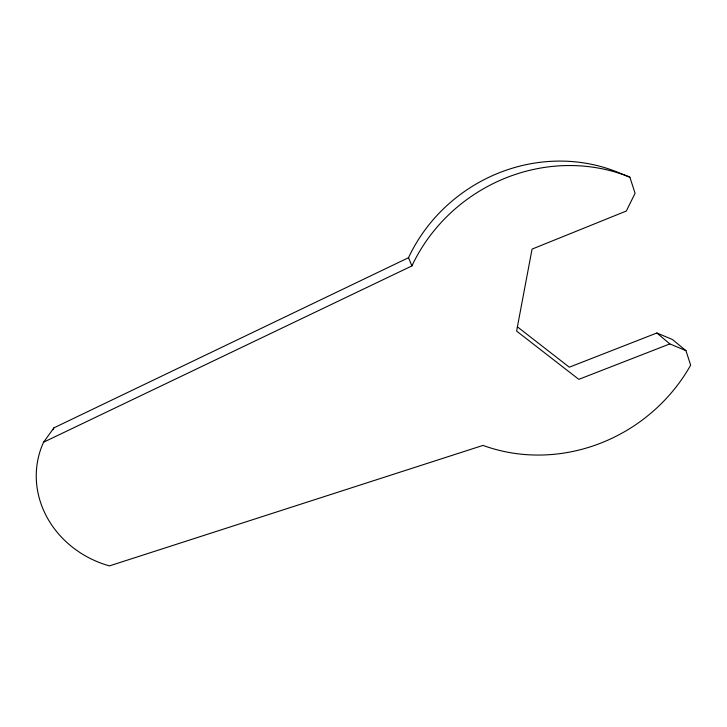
<?xml version="1.0" encoding="UTF-8"?>
<svg xmlns="http://www.w3.org/2000/svg" width="727" height="727" viewBox="0 0 727 727"><rect width="100%" height="100%" fill="white"/><g stroke="black" fill="none" stroke-linecap="round" stroke-linejoin="round"><path stroke-width="1.09" d="M43.584 442.207L53.934 427.839L408.519 257.703A159.567 149.126 -34.5 0 1 617.823 172.29L629.873 177.179L635.071 193.282L626.32 211.03L532.064 249.107L516.597 331.076L578.801 379.349L669.84 343.916L685.952 350.641L690.65 365.181A167.555 156.996 -36.7 0 1 483.001 445.406L109.45 565.897A97.427 88.512 16.5 0 1 43.584 442.207L411.909 265.909A165.883 154.469 -33.8 0 1 629.873 177.179M685.952 350.641L672.384 339.482L656.854 332.993L569.314 367.199L517.379 326.832M656.854 332.993L669.84 343.916M408.519 257.703L411.909 265.909M53.089 429.748A93.856 85.704 17 0 1 53.934 427.839"/></g></svg>
